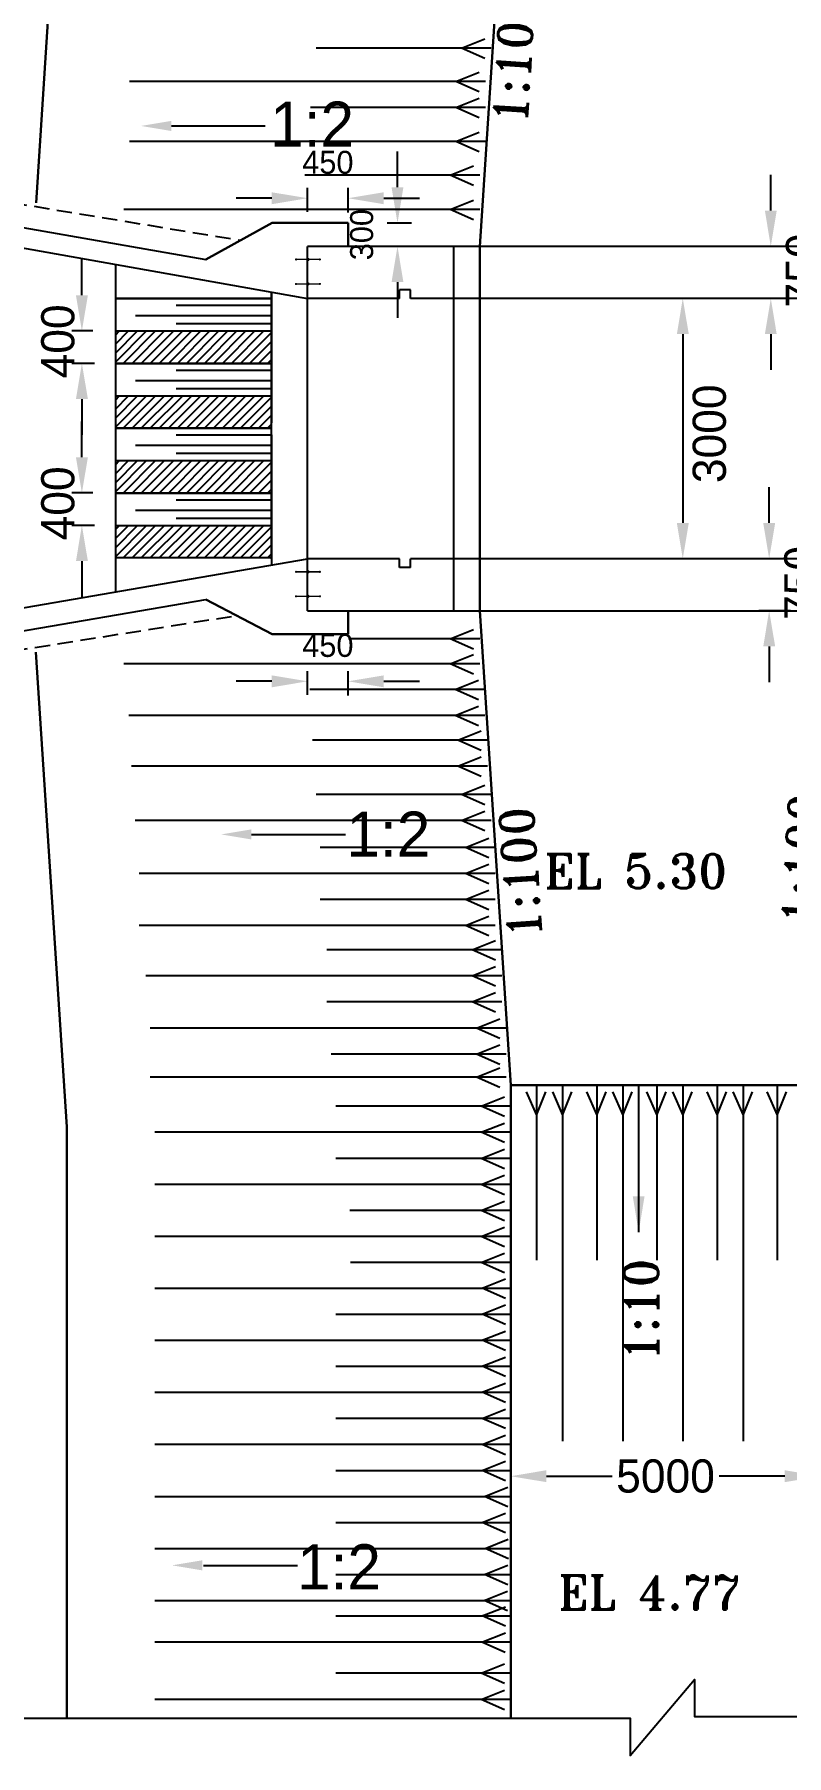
# Model space of a CAD drawing. Extents: x -1206532 to 786809, y -4288605 to 172932.
# Drawn here: x -808242 to -800876, y -4240155 to -4223292 of the extents above; entities that cross this region are included whole.
import ezdxf

# ---------------------------------------------------------------- set-up
doc = ezdxf.new("R2010")
doc.units = 0
doc.header["$LTSCALE"] = 300
doc.header["$MEASUREMENT"] = 0
doc.linetypes.add('DASHED', pattern=[0.75, 0.5, -0.25])
doc.layers.get('DEFPOINTS').update_dxf_attribs({"linetype": 'CONTINUOUS'})
doc.layers.add('LINE', color=7, linetype='CONTINUOUS')
doc.layers.add('Other line', color=7, linetype='CONTINUOUS', lineweight=15)
doc.styles.add('BIG', font='ROMANT.SHX')
doc.dimstyles.new('3', dxfattribs={"dimtxt": 225, "dimasz": 350, "dimexe": 100, "dimexo": 25, "dimgap": 9, "dimtad": 0, "dimdec": 0, "dimzin": 0, "dimdsep": 46, "dimtxsty": 'Standard', "dimcen": 0, "dimclrd": 5, "dimclre": 6, "dimclrt": 1, "dimadec": 0, "dimazin": 0, "dimtfac": 1, "dimtdec": 0, "dimtofl": 0, "dimtmove": 2, "dimatfit": 3, "dimfxl": 1, "dimtolj": 1, "dimtzin": 0, "dimarcsym": 0})

# ---------------------------------------------------------------- blocks, each defined once
blk = doc.blocks.new('*D534')
at = {"layer": 'DEFPOINTS', "color": 0, "lineweight": 30}
for p in [(-801580, -4225879), (-801892, -4228429), (-801580, -4228429)]:
    blk.add_point(p, dxfattribs=at)
at = {"layer": 'LINE', "color": 0, "lineweight": -2}
for p, q in [((-801605, -4225879), (-801992, -4225879)), ((-801892, -4226229), (-801892, -4228079)), ((-801605, -4228429), (-801992, -4228429))]:
    blk.add_line(p, q, dxfattribs=at)
at = {"layer": 'LINE', "color": 0, "lineweight": 30}
for points in [[(-801950, -4226229), (-801833, -4226229), (-801892, -4225879)], [(-801950, -4228079), (-801833, -4228079), (-801892, -4228429)]]:
    blk.add_solid(points, dxfattribs=at)
at = {"layer": 'LINE', "color": 0, "insert": (-801630, -4227205), "char_height": 325, "attachment_point": 5, "rotation": 90}
blk.add_mtext('\\A1;3000', dxfattribs=at)
blk = doc.blocks.new('*D537')
at = {"layer": 'DEFPOINTS', "color": 0, "lineweight": 30}
for p in [(-801046, -4228429), (-800812, -4228429), (-800812, -4228939)]:
    blk.add_point(p, dxfattribs=at)
at = {"layer": 'LINE', "color": 0, "lineweight": -2}
for p, q in [((-801046, -4228079), (-801046, -4227729)), ((-800837, -4228429), (-801146, -4228429)), ((-800837, -4228939), (-801146, -4228939)), ((-801046, -4229289), (-801046, -4229639))]:
    blk.add_line(p, q, dxfattribs=at)
at = {"layer": 'LINE', "color": 0, "lineweight": 30}
for points in [[(-801104, -4228079), (-800987, -4228079), (-801046, -4228429)], [(-801104, -4229289), (-800987, -4229289), (-801046, -4228939)]]:
    blk.add_solid(points, dxfattribs=at)
at = {"layer": 'LINE', "color": 0, "insert": (-800734, -4228666), "char_height": 325, "attachment_point": 5, "rotation": 90}
blk.add_mtext('\\A1;750', dxfattribs=at)
blk = doc.blocks.new('*D538')
at = {"layer": 'DEFPOINTS', "color": 0, "lineweight": 30}
for p in [(-801030, -4225369), (-800796, -4225369), (-800796, -4225879)]:
    blk.add_point(p, dxfattribs=at)
at = {"layer": 'LINE', "color": 0, "lineweight": -2}
for p, q in [((-801030, -4225019), (-801030, -4224669)), ((-800821, -4225369), (-801130, -4225369)), ((-800821, -4225879), (-801130, -4225879)), ((-801030, -4226229), (-801030, -4226579))]:
    blk.add_line(p, q, dxfattribs=at)
at = {"layer": 'LINE', "color": 0, "lineweight": 30}
for points in [[(-801088, -4225019), (-800972, -4225019), (-801030, -4225369)], [(-801088, -4226229), (-800972, -4226229), (-801030, -4225879)]]:
    blk.add_solid(points, dxfattribs=at)
at = {"layer": 'LINE', "color": 0, "insert": (-800718, -4225605), "char_height": 325, "attachment_point": 5, "rotation": 90}
blk.add_mtext('\\A1;750', dxfattribs=at)
blk = doc.blocks.new('*D710')
at = {"layer": 'DEFPOINTS', "color": 0, "lineweight": 30}
for p in [(-805170, -4224897), (-805567, -4225057), (-805170, -4225061)]:
    blk.add_point(p, dxfattribs=at)
at = {"layer": 'Other line', "color": 0, "linetype": 'ByBlock', "lineweight": -2}
for p, q in [((-805567, -4225032), (-805567, -4224797)), ((-805170, -4225036), (-805170, -4224797))]:
    blk.add_line(p, q, dxfattribs=at)
at = {"layer": 'Other line', "linetype": 'ByBlock', "lineweight": -2}
for p, q in [((-805917, -4224897), (-806267, -4224897)), ((-804820, -4224897), (-804470, -4224897))]:
    blk.add_line(p, q, dxfattribs=at)
at = {"layer": 'Other line', "lineweight": 30}
for points in [[(-805917, -4224839), (-805917, -4224956), (-805567, -4224897)], [(-804820, -4224839), (-804820, -4224956), (-805170, -4224897)]]:
    blk.add_solid(points, dxfattribs=at)
at = {"layer": 'Other line', "color": 0, "lineweight": 30, "insert": (-805368, -4224547), "char_height": 225, "attachment_point": 5}
blk.add_mtext('\\A1;450', dxfattribs=at)
blk = doc.blocks.new('*D711')
at = {"layer": 'DEFPOINTS', "color": 0, "lineweight": 30}
for p in [(-804524, -4225140), (-804686, -4225369), (-804410, -4225369)]:
    blk.add_point(p, dxfattribs=at)
at = {"layer": 'Other line', "linetype": 'ByBlock', "lineweight": -2}
for p, q in [((-804686, -4224790), (-804686, -4224440)), ((-804686, -4225719), (-804686, -4226069))]:
    blk.add_line(p, q, dxfattribs=at)
at = {"layer": 'Other line', "color": 0, "linetype": 'ByBlock', "lineweight": -2}
for p, q in [((-804549, -4225140), (-804786, -4225140)), ((-804435, -4225369), (-804786, -4225369))]:
    blk.add_line(p, q, dxfattribs=at)
at = {"layer": 'Other line', "lineweight": 30}
for points in [[(-804744, -4224790), (-804628, -4224790), (-804686, -4225140)], [(-804744, -4225719), (-804628, -4225719), (-804686, -4225369)]]:
    blk.add_solid(points, dxfattribs=at)
at = {"layer": 'Other line', "color": 0, "lineweight": 30, "insert": (-805036, -4225254), "char_height": 225, "attachment_point": 5, "rotation": 90}
blk.add_mtext('\\A1;300', dxfattribs=at)
blk = doc.blocks.new('*D713')
at = {"layer": 'DEFPOINTS', "color": 0, "lineweight": 30}
for p in [(-805170, -4229630), (-805567, -4229789), (-805170, -4229794)]:
    blk.add_point(p, dxfattribs=at)
at = {"layer": 'Other line', "color": 0, "linetype": 'ByBlock', "lineweight": -2}
for p, q in [((-805567, -4229764), (-805567, -4229530)), ((-805170, -4229769), (-805170, -4229530))]:
    blk.add_line(p, q, dxfattribs=at)
at = {"layer": 'Other line', "linetype": 'ByBlock', "lineweight": -2}
for p, q in [((-805917, -4229630), (-806267, -4229630)), ((-804820, -4229630), (-804470, -4229630))]:
    blk.add_line(p, q, dxfattribs=at)
at = {"layer": 'Other line', "lineweight": 30}
for points in [[(-805917, -4229572), (-805917, -4229689), (-805567, -4229630)], [(-804820, -4229572), (-804820, -4229689), (-805170, -4229630)]]:
    blk.add_solid(points, dxfattribs=at)
at = {"layer": 'Other line', "color": 0, "lineweight": 30, "insert": (-805368, -4229280), "char_height": 225, "attachment_point": 5}
blk.add_mtext('\\A1;450', dxfattribs=at)
blk = doc.blocks.new('*D715')
at = {"layer": 'DEFPOINTS', "color": 0, "lineweight": 30}
for p in [(-803577, -4237418), (-800544, -4237418), (-800544, -4237418)]:
    blk.add_point(p, dxfattribs=at)
at = {"layer": 'LINE', "color": 0, "lineweight": -2}
for p, q in [((-803577, -4237393), (-803577, -4237318)), ((-800544, -4237393), (-800544, -4237318)), ((-803227, -4237418), (-802584, -4237418)), ((-800894, -4237418), (-801537, -4237418))]:
    blk.add_line(p, q, dxfattribs=at)
at = {"layer": 'LINE', "color": 0, "lineweight": 30}
for points in [[(-803227, -4237359), (-803227, -4237476), (-803577, -4237418)], [(-800894, -4237359), (-800894, -4237476), (-800544, -4237418)]]:
    blk.add_solid(points, dxfattribs=at)
at = {"layer": 'LINE', "color": 0, "insert": (-802061, -4237418), "char_height": 325, "attachment_point": 5}
blk.add_mtext('\\A1;5000', dxfattribs=at)
blk = doc.blocks.new('*D717')
at = {"layer": 'DEFPOINTS', "color": 0, "lineweight": 30}
for p in [(-807777, -4227785), (-807646, -4227785), (-807629, -4228103)]:
    blk.add_point(p, dxfattribs=at)
at = {"layer": 'LINE', "color": 0, "lineweight": -2}
for p, q in [((-807777, -4227435), (-807777, -4227085)), ((-807671, -4227785), (-807877, -4227785)), ((-807654, -4228103), (-807877, -4228103)), ((-807777, -4228453), (-807777, -4228803))]:
    blk.add_line(p, q, dxfattribs=at)
at = {"layer": 'LINE', "color": 0, "lineweight": 30}
for points in [[(-807835, -4227435), (-807718, -4227435), (-807777, -4227785)], [(-807835, -4228453), (-807718, -4228453), (-807777, -4228103)]]:
    blk.add_solid(points, dxfattribs=at)
at = {"layer": 'LINE', "color": 0, "insert": (-808011, -4227887), "char_height": 325, "attachment_point": 5, "rotation": 90}
blk.add_mtext('\\A1;400', dxfattribs=at)
blk = doc.blocks.new('*D718')
at = {"layer": 'DEFPOINTS', "color": 0, "lineweight": 30}
for p in [(-807777, -4226198), (-807646, -4226198), (-807629, -4226515)]:
    blk.add_point(p, dxfattribs=at)
at = {"layer": 'LINE', "color": 0, "lineweight": -2}
for p, q in [((-807777, -4225848), (-807777, -4225498)), ((-807671, -4226198), (-807877, -4226198)), ((-807654, -4226515), (-807877, -4226515)), ((-807777, -4226865), (-807777, -4227215))]:
    blk.add_line(p, q, dxfattribs=at)
at = {"layer": 'LINE', "color": 0, "lineweight": 30}
for points in [[(-807835, -4225848), (-807718, -4225848), (-807777, -4226198)], [(-807835, -4226865), (-807718, -4226865), (-807777, -4226515)]]:
    blk.add_solid(points, dxfattribs=at)
at = {"layer": 'LINE', "color": 0, "insert": (-808011, -4226300), "char_height": 325, "attachment_point": 5, "rotation": 90}
blk.add_mtext('\\A1;400', dxfattribs=at)

msp = doc.modelspace()

# ---------------------------------------------------------------- hatches: boundary and pattern name
at = {"layer": 'LINE'}
h = msp.add_hatch(dxfattribs=at)
h.set_pattern_fill('ANSI31', color=0, scale=500, style=0)
h.set_pattern_definition([(225, (-1667072.613, -7129489.4), (44.1941738, -44.1941738), [])])
h.paths.add_polyline_path([(-807449.33, -4226197.981), (-805919.33, -4226197.981), (-805919.33, -4226515.456), (-807449.33, -4226515.456)])
h = msp.add_hatch(dxfattribs=at)
h.set_pattern_fill('ANSI31', color=0, scale=500, style=0)
h.set_pattern_definition([(225, (-1667072.613, -7130124.35), (44.1941738, -44.1941738), [])])
h.paths.add_polyline_path([(-807449.33, -4226832.932), (-805919.33, -4226832.932), (-805919.33, -4227150.408), (-807449.33, -4227150.408)])
h = msp.add_hatch(dxfattribs=at)
h.set_pattern_fill('ANSI31', color=0, scale=500, style=0)
h.set_pattern_definition([(225, (-1667072.613, -7130759.304), (44.1941738, -44.1941738), [])])
h.paths.add_polyline_path([(-807449.33, -4227467.883), (-805919.33, -4227467.883), (-805919.33, -4227785.359), (-807449.33, -4227785.359)])
h = msp.add_hatch(dxfattribs=at)
h.set_pattern_fill('ANSI31', color=0, scale=500, style=0)
h.set_pattern_definition([(225, (-1667072.613, -7131394.255), (44.1941738, -44.1941738), [])])
h.paths.add_polyline_path([(-807449.33, -4228102.835), (-805919.33, -4228102.835), (-805919.33, -4228420.31), (-807449.33, -4228420.31)])

# ---------------------------------------------------------------- linework, layer by layer
at = {"layer": 'LINE', "color": 0}
for p, q in [((-804058.062, -4223426.306), (-803829.578, -4223334.976)), ((-803766.965, -4223426.306), (-805481.063, -4223426.306)), ((-803829.578, -4223527.369), (-804058.062, -4223426.306)), ((-816903.513, -4223685.045), (-806561.614, -4225496.996)), ((-804114.28, -4223752.25), (-803885.797, -4223660.919)), ((-817289.646, -4223799.175), (-805567.33, -4225878.941)), ((-803823.183, -4223752.25), (-807309.683, -4223752.25)), ((-803885.797, -4223853.312), (-804114.28, -4223752.25)), ((-803823.183, -4224007.25), (-805537.282, -4224007.25)), ((-804114.28, -4224007.25), (-803885.797, -4223915.919)), ((-803885.797, -4224108.312), (-804114.28, -4224007.25)), ((-806900.891, -4224189.164), (-805980.601, -4224189.164)), ((-803823.183, -4224341.192), (-807309.683, -4224341.192)), ((-804114.28, -4224341.192), (-803885.797, -4224249.861)), ((-803885.797, -4224442.254), (-804114.28, -4224341.192)), ((-803879.213, -4224672.707), (-805593.311, -4224672.707)), ((-804170.31, -4224672.707), (-803941.826, -4224581.377)), ((-803941.826, -4224773.77), (-804170.31, -4224672.707)), ((-803879.213, -4225006.649), (-807365.713, -4225006.649)), ((-804170.31, -4225006.649), (-803941.826, -4224915.319)), ((-803941.826, -4225107.712), (-804170.31, -4225006.649)), ((-805567.33, -4225751.441), (-805567.33, -4225368.941)), ((-804134.213, -4225368.941), (-805567.33, -4225368.941)), ((-799994.713, -4225368.941), (-804134.213, -4225368.941)), ((-804134.213, -4228939.441), (-804134.213, -4225368.941)), ((-807449.33, -4225545.037), (-807449.33, -4228753.458)), ((-805919.33, -4227856.988), (-805919.33, -4225816.489)), ((-805919.33, -4228429.441), (-805919.33, -4225816.489)), ((-805919.33, -4228429.441), (-805919.33, -4225816.489)), ((-805919.33, -4225816.489), (-805919.33, -4227099.044)), ((-805919.33, -4228429.441), (-805919.33, -4225816.489)), ((-805567.33, -4228939.441), (-805567.33, -4225751.441)), ((-804665.463, -4225878.941), (-805567.33, -4225878.941)), ((-804665.463, -4225878.941), (-804665.463, -4225793.941)), ((-804559.213, -4225793.941), (-804665.463, -4225793.941)), ((-804559.213, -4225878.941), (-804559.213, -4225793.941)), ((-804134.213, -4225878.941), (-804559.213, -4225878.941)), ((-799994.713, -4225878.941), (-804134.213, -4225878.941)), ((-807449.33, -4225880.505), (-805919.33, -4225880.505)), ((-805919.33, -4225880.505), (-807449.33, -4225880.505)), ((-805919.33, -4225949.059), (-806852.529, -4225949.059)), ((-807449.33, -4226197.981), (-805919.33, -4226197.981)), ((-805919.33, -4226050.423), (-807250.648, -4226050.423)), ((-805919.33, -4226129.129), (-806852.529, -4226129.129)), ((-807449.33, -4226515.456), (-805919.33, -4226515.456)), ((-805919.33, -4226515.456), (-807449.33, -4226515.456)), ((-805919.33, -4226685.374), (-807250.648, -4226685.374)), ((-805919.33, -4226584.01), (-806852.529, -4226584.01)), ((-807449.33, -4226832.932), (-805919.33, -4226832.932)), ((-805919.33, -4226764.081), (-806852.529, -4226764.081)), ((-804134.213, -4228429.441), (-804134.213, -4227047.941)), ((-807449.33, -4227150.408), (-805919.33, -4227150.408)), ((-805919.33, -4227150.408), (-807449.33, -4227150.408)), ((-805919.33, -4227218.961), (-806852.529, -4227218.961)), ((-805919.33, -4228429.441), (-805919.33, -4227099.044)), ((-805919.33, -4227216.872), (-805919.33, -4228490.043)), ((-805919.33, -4227320.325), (-807250.648, -4227320.325)), ((-807449.33, -4227467.883), (-805919.33, -4227467.883)), ((-805919.33, -4227399.032), (-806852.529, -4227399.032)), ((-807449.33, -4227785.359), (-805919.33, -4227785.359)), ((-805919.33, -4227785.359), (-807449.33, -4227785.359)), ((-805919.33, -4227853.913), (-806852.529, -4227853.913)), ((-805919.33, -4228429.441), (-805919.33, -4227856.988)), ((-805919.33, -4227955.277), (-807250.648, -4227955.277)), ((-805919.33, -4228033.983), (-806852.529, -4228033.983)), ((-807449.33, -4228102.835), (-805919.33, -4228102.835)), ((-817289.968, -4230447.689), (-805567.33, -4228429.441)), ((-805919.33, -4228420.31), (-807449.33, -4228420.31)), ((-805567.33, -4228939.441), (-805567.33, -4228429.441)), ((-804665.463, -4228429.441), (-805567.33, -4228429.441)), ((-804665.463, -4228514.441), (-804665.463, -4228429.441)), ((-804559.213, -4228514.441), (-804665.463, -4228514.441)), ((-799521.248, -4228429.441), (-804559.213, -4228429.441)), ((-804559.213, -4228514.441), (-804559.213, -4228429.441)), ((-804134.213, -4228939.441), (-804134.213, -4228429.441)), ((-816903.72, -4230599.374), (-806561.614, -4228829.843)), ((-805567.33, -4228939.441), (-799973.463, -4228939.441)), ((-803879.213, -4229215.045), (-805165.615, -4229215.045)), ((-804170.31, -4229215.045), (-803941.826, -4229123.715)), ((-803941.826, -4229316.108), (-804170.31, -4229215.045)), ((-804170.31, -4229458.754), (-803941.826, -4229367.423)), ((-803879.213, -4229458.754), (-807365.713, -4229458.754)), ((-803941.826, -4229559.816), (-804170.31, -4229458.754)), ((-803829.428, -4229710.827), (-805543.527, -4229710.827)), ((-804120.525, -4229710.827), (-803892.042, -4229619.496)), ((-803892.042, -4229811.889), (-804120.525, -4229710.827)), ((-804120.525, -4229965.827), (-803892.042, -4229874.496)), ((-803829.428, -4229965.827), (-807315.928, -4229965.827)), ((-803892.042, -4230066.889), (-804120.525, -4229965.827)), ((-803803.065, -4230206.192), (-805517.163, -4230206.192)), ((-804094.162, -4230206.192), (-803865.678, -4230114.861)), ((-803865.678, -4230307.254), (-804094.162, -4230206.192)), ((-804094.162, -4230461.192), (-803865.678, -4230369.861)), ((-803803.065, -4230461.192), (-807289.565, -4230461.192)), ((-803865.678, -4230562.254), (-804094.162, -4230461.192)), ((-803767.919, -4230739.607), (-805482.018, -4230739.607)), ((-804059.016, -4230739.607), (-803830.533, -4230648.277)), ((-803830.533, -4230840.67), (-804059.016, -4230739.607)), ((-804059.016, -4230994.607), (-803830.533, -4230903.277)), ((-803767.919, -4230994.607), (-807254.419, -4230994.607)), ((-803830.533, -4231095.67), (-804059.016, -4230994.607)), ((-806116.784, -4231130.053), (-805196.494, -4231130.053)), ((-803727.966, -4231257.707), (-805442.064, -4231257.707)), ((-804019.062, -4231257.707), (-803790.579, -4231166.376)), ((-803790.579, -4231358.769), (-804019.062, -4231257.707)), ((-804019.062, -4231512.707), (-803790.579, -4231421.376)), ((-803727.966, -4231512.707), (-807214.466, -4231512.707)), ((-803790.579, -4231613.769), (-804019.062, -4231512.707)), ((-803727.966, -4231767.707), (-805442.064, -4231767.707)), ((-804019.062, -4231767.707), (-803790.579, -4231676.376)), ((-803790.579, -4231868.769), (-804019.062, -4231767.707)), ((-804019.062, -4232022.707), (-803790.579, -4231931.376)), ((-803727.966, -4232022.707), (-807214.466, -4232022.707)), ((-803790.579, -4232123.769), (-804019.062, -4232022.707)), ((-803664.535, -4232260.057), (-805378.633, -4232260.057)), ((-803955.632, -4232260.057), (-803727.148, -4232168.726)), ((-803727.148, -4232361.119), (-803955.632, -4232260.057)), ((-803955.632, -4232515.057), (-803727.148, -4232423.726)), ((-803664.535, -4232515.057), (-807151.035, -4232515.057)), ((-803727.148, -4232616.119), (-803955.632, -4232515.057)), ((-803664.535, -4232770.057), (-805378.633, -4232770.057)), ((-803955.632, -4232770.057), (-803727.148, -4232678.726)), ((-803727.148, -4232871.119), (-803955.632, -4232770.057)), ((-803911.268, -4233028.754), (-803682.785, -4232937.423)), ((-803620.172, -4233028.754), (-807106.672, -4233028.754)), ((-803682.785, -4233129.816), (-803911.268, -4233028.754)), ((-803620.172, -4233283.754), (-805334.27, -4233283.754)), ((-803911.268, -4233283.754), (-803682.785, -4233192.423)), ((-803682.785, -4233384.816), (-803911.268, -4233283.754)), ((-803911.268, -4233508.912), (-803682.785, -4233417.582)), ((-803620.172, -4233508.912), (-807106.672, -4233508.912)), ((-803682.785, -4233609.975), (-803911.268, -4233508.912)), ((-803323.418, -4233588.099), (-803323.418, -4235302.198)), ((-803068.418, -4233588.099), (-803068.418, -4237074.599)), ((-802734.476, -4233588.099), (-802734.476, -4235302.198)), ((-802734.476, -4233588.099), (-802734.476, -4235302.198)), ((-802479.476, -4233588.099), (-802479.476, -4237074.599)), ((-802145.534, -4233588.099), (-802145.534, -4235302.198)), ((-802145.534, -4233588.099), (-802145.534, -4235302.198)), ((-801890.534, -4233588.099), (-801890.534, -4237074.599)), ((-801556.591, -4233588.099), (-801556.591, -4235302.198)), ((-801556.591, -4233588.099), (-801556.591, -4235302.198)), ((-801301.591, -4233588.099), (-801301.591, -4237074.599)), ((-800967.649, -4233588.099), (-800967.649, -4235302.198)), ((-803575.457, -4233793.754), (-805289.555, -4233793.754)), ((-803866.554, -4233793.754), (-803638.07, -4233702.423)), ((-803638.07, -4233894.816), (-803866.554, -4233793.754)), ((-803424.48, -4233650.713), (-803323.418, -4233879.196)), ((-803323.418, -4233879.196), (-803232.087, -4233650.713)), ((-803169.48, -4233650.713), (-803068.418, -4233879.196)), ((-803068.418, -4233879.196), (-802977.087, -4233650.713)), ((-802835.538, -4233650.713), (-802734.476, -4233879.196)), ((-802835.538, -4233650.713), (-802734.476, -4233879.196)), ((-802734.476, -4233879.196), (-802643.145, -4233650.713)), ((-802734.476, -4233879.196), (-802643.145, -4233650.713)), ((-802580.538, -4233650.713), (-802479.476, -4233879.196)), ((-802479.476, -4233879.196), (-802388.145, -4233650.713)), ((-802246.596, -4233650.713), (-802145.534, -4233879.196)), ((-802246.596, -4233650.713), (-802145.534, -4233879.196)), ((-802145.534, -4233879.196), (-802054.203, -4233650.713)), ((-802145.534, -4233879.196), (-802054.203, -4233650.713)), ((-801991.596, -4233650.713), (-801890.534, -4233879.196)), ((-801890.534, -4233879.196), (-801799.203, -4233650.713)), ((-801657.654, -4233650.713), (-801556.591, -4233879.196)), ((-801657.654, -4233650.713), (-801556.591, -4233879.196)), ((-801556.591, -4233879.196), (-801465.261, -4233650.713)), ((-801556.591, -4233879.196), (-801465.261, -4233650.713)), ((-801402.654, -4233650.713), (-801301.591, -4233879.196)), ((-801301.591, -4233879.196), (-801210.261, -4233650.713)), ((-801068.712, -4233650.713), (-800967.649, -4233879.196)), ((-800967.649, -4233879.196), (-800876.319, -4233650.713)), ((-803866.554, -4234048.754), (-803638.07, -4233957.423)), ((-803575.457, -4234048.754), (-807061.957, -4234048.754)), ((-803638.07, -4234149.816), (-803866.554, -4234048.754)), ((-803575.457, -4234303.754), (-805289.555, -4234303.754)), ((-803866.554, -4234303.754), (-803638.07, -4234212.423)), ((-803638.07, -4234404.816), (-803866.554, -4234303.754)), ((-803866.554, -4234558.754), (-803638.07, -4234467.423)), ((-803575.457, -4234558.754), (-807061.957, -4234558.754)), ((-803638.07, -4234659.816), (-803866.554, -4234558.754)), ((-803575.457, -4234813.754), (-805153.802, -4234813.754)), ((-803866.554, -4234813.754), (-803638.07, -4234722.423)), ((-803638.07, -4234914.816), (-803866.554, -4234813.754)), ((-803866.554, -4235068.754), (-803638.07, -4234977.423)), ((-803575.457, -4235068.754), (-807061.957, -4235068.754)), ((-803638.07, -4235169.816), (-803866.554, -4235068.754)), ((-803866.554, -4235323.754), (-803638.07, -4235232.423)), ((-803575.457, -4235323.754), (-805145.312, -4235323.754)), ((-803638.07, -4235424.816), (-803866.554, -4235323.754)), ((-803856.541, -4235575.947), (-803629.426, -4235485.163)), ((-803575.457, -4235578.754), (-807061.957, -4235578.754)), ((-803628.058, -4235677.009), (-803856.541, -4235575.947)), ((-803856.541, -4235830.947), (-803629.426, -4235740.163)), ((-803575.457, -4235833.754), (-805289.555, -4235833.754)), ((-803628.058, -4235932.009), (-803856.541, -4235830.947)), ((-803856.541, -4236085.947), (-803629.426, -4235995.163)), ((-803575.457, -4236088.754), (-807061.957, -4236088.754)), ((-803628.058, -4236187.009), (-803856.541, -4236085.947)), ((-803856.541, -4236340.947), (-803629.426, -4236250.163)), ((-803575.457, -4236343.754), (-805289.555, -4236343.754)), ((-803628.058, -4236442.009), (-803856.541, -4236340.947)), ((-803575.457, -4236598.754), (-807061.957, -4236598.754)), ((-803856.541, -4236595.947), (-803629.426, -4236505.163)), ((-803628.058, -4236697.009), (-803856.541, -4236595.947)), ((-803856.541, -4236850.947), (-803629.426, -4236760.163)), ((-803575.457, -4236853.754), (-805289.555, -4236853.754)), ((-803628.058, -4236952.009), (-803856.541, -4236850.947)), ((-803575.457, -4237108.754), (-807061.957, -4237108.754)), ((-803856.541, -4237105.947), (-803629.426, -4237015.163)), ((-803628.058, -4237207.009), (-803856.541, -4237105.947)), ((-803856.541, -4237360.947), (-803629.426, -4237270.163)), ((-803575.457, -4237363.754), (-805289.555, -4237363.754)), ((-803628.058, -4237462.009), (-803856.541, -4237360.947)), ((-803575.457, -4237618.754), (-807062.289, -4237618.754)), ((-803832.728, -4237615.947), (-803605.613, -4237525.163)), ((-803604.244, -4237717.009), (-803832.728, -4237615.947)), ((-803856.541, -4237870.947), (-803629.426, -4237780.163)), ((-803575.457, -4237873.754), (-805289.555, -4237873.754)), ((-803628.058, -4237972.009), (-803856.541, -4237870.947)), ((-803575.457, -4238128.754), (-807062.211, -4238128.754)), ((-803828.458, -4238125.947), (-803601.343, -4238035.163)), ((-803599.975, -4238227.009), (-803828.458, -4238125.947)), ((-806584.46, -4238291.11), (-805664.17, -4238291.11)), ((-803832.534, -4238380.947), (-803605.419, -4238290.163)), ((-803575.457, -4238383.754), (-805289.555, -4238383.754)), ((-803604.051, -4238482.009), (-803832.534, -4238380.947)), ((-803575.457, -4238638.754), (-807062.133, -4238638.754)), ((-803835.968, -4238635.947), (-803608.853, -4238545.163)), ((-803607.485, -4238737.009), (-803835.968, -4238635.947)), ((-803575.457, -4238789.748), (-805289.555, -4238789.748)), ((-803856.541, -4238786.941), (-803629.426, -4238696.157)), ((-803628.058, -4238888.003), (-803856.541, -4238786.941)), ((-803858.642, -4239044.748), (-803629.426, -4238953.124)), ((-803575.457, -4239044.748), (-807062.071, -4239044.748)), ((-803630.159, -4239145.81), (-803858.642, -4239044.748)), ((-803575.457, -4239349.014), (-805289.555, -4239349.014)), ((-803866.554, -4239346.208), (-803638.07, -4239254.877)), ((-803638.07, -4239447.27), (-803866.554, -4239346.208)), ((-803866.554, -4239604.014), (-803638.07, -4239512.684)), ((-803575.457, -4239604.014), (-807061.985, -4239604.014)), ((-803638.07, -4239705.077), (-803866.554, -4239604.014))]:
    msp.add_line(p, q, dxfattribs=at)
at = {"layer": 'LINE', "color": 0, "linetype": 'DASHED'}
for p, q in [((-816903.513, -4223552.068), (-806221.299, -4225309.521)), ((-816903.788, -4230669.462), (-806262.718, -4228985.999))]:
    msp.add_line(p, q, dxfattribs=at)
at = {"layer": 'LINE', "color": 0}
for points, const_width in [([(-805674.364, -4225497, 1), (-805684.989, -4225497, 1)], 10.625), ([(-805554.851, -4225497, 1), (-805571.001, -4225497, 1)], 16.15), ([(-805440.862, -4225497, 1), (-805451.487, -4225497, 1)], 10.625), ([(-805674.364, -4225737, 1), (-805684.989, -4225737, 1)], 10.625), ([(-805554.851, -4225737, 1), (-805571.001, -4225737, 1)], 16.15), ([(-805440.862, -4225737, 1), (-805451.487, -4225737, 1)], 10.625), ([(-805674.364, -4228557.5, 1), (-805684.989, -4228557.5, 1)], 10.625), ([(-805554.851, -4228557.5, 1), (-805571.001, -4228557.5, 1)], 16.15), ([(-805440.862, -4228557.5, 1), (-805451.487, -4228557.5, 1)], 10.625), ([(-805674.364, -4228797.5, 1), (-805684.989, -4228797.5, 1)], 10.625), ([(-805554.851, -4228797.5, 1), (-805571.001, -4228797.5, 1)], 16.15), ([(-805440.862, -4228797.5, 1), (-805451.487, -4228797.5, 1)], 10.625)]:
    msp.add_lwpolyline(points, format="xyb", close=True, dxfattribs=dict(at, const_width=const_width))
at = {"layer": 'LINE', "color": 0, "const_width": 13.6}
for points in [[(-805452.367, -4225496.824), (-805562.867, -4225496.824), (-805673.367, -4225496.824)], [(-805452.367, -4225736.824), (-805562.867, -4225736.824), (-805673.367, -4225736.824)], [(-805452.367, -4228557.324), (-805562.867, -4228557.324), (-805673.367, -4228557.324)], [(-805452.367, -4228797.324), (-805562.867, -4228797.324), (-805673.367, -4228797.324)]]:
    msp.add_lwpolyline(points, dxfattribs=at)
at = {"layer": 'LINE', "color": 0}
msp.add_lwpolyline([(-808646.064, -4239787.797), (-802408.728, -4239787.797), (-802408.728, -4240154.797), (-801775.728, -4239408.797), (-801775.728, -4239772.797), (-795432.777, -4239772.797)], dxfattribs=at)
for points in [[(-806900.891, -4224238.747), (-806900.891, -4224139.581), (-807198.391, -4224189.164)], [(-806116.784, -4231179.636), (-806116.784, -4231080.47), (-806414.284, -4231130.053)], [(-806597.135, -4238340.694), (-806597.135, -4238241.527), (-806894.635, -4238291.11)]]:
    msp.add_solid(points, dxfattribs=at)
at = {"layer": 'Other line', "color": 0, "lineweight": 30}
for p, q in [((-808225.933, -4224942.841), (-807922.177, -4220294.182)), ((-803879.213, -4225368.941), (-803575.457, -4220720.282)), ((-805912.7, -4225139.519), (-806561.614, -4225496.996)), ((-805169.529, -4225139.519), (-805912.7, -4225139.519)), ((-805169.529, -4225139.519), (-805169.529, -4225368.941)), ((-803879.213, -4225368.941), (-803879.213, -4228939.441)), ((-805912.7, -4229168.862), (-806561.614, -4228829.843)), ((-805169.529, -4229168.862), (-805169.529, -4228939.441)), ((-803879.213, -4228939.441), (-803575.457, -4233588.099)), ((-805169.529, -4229168.862), (-805912.7, -4229168.862)), ((-808227.805, -4229345.447), (-807924.049, -4233994.106)), ((-803575.457, -4233588.099), (-800545.22, -4233588.099)), ((-803575.457, -4233588.099), (-803575.457, -4239787.797)), ((-807924.049, -4233994.106), (-807924.049, -4239787.797))]:
    msp.add_line(p, q, dxfattribs=at)

# ---------------------------------------------------------------- texts
at = {"layer": 'LINE', "color": 0, "style": 'BIG'}
for s, rotation, p in [('1:100', 86.3354653, (-803424.053, -4224174.985)), ('1:100', 93.6599889, (-803277.901, -4232139.55)), ('1:100', 86.4340318, (-800597.417, -4232029.374)), ('1:10', 90, (-802134.513, -4236294.333))]:
    msp.add_text(s, height=331.5, rotation=rotation, dxfattribs=at).set_placement(p)
at = {"layer": 'LINE', "color": 0}
for p in [(-805933.58, -4224392.867), (-805186.606, -4231348.412), (-805669.83, -4238526.739)]:
    msp.add_text('1:2 ', height=442, dxfattribs=at).set_placement(p)
at = {"layer": 'LINE', "color": 0, "style": 'BIG'}
for s, p in [('EL 5.30', (-803248.085, -4231656.301)), ('EL 4.77', (-803111.794, -4238722.658))]:
    msp.add_text(s, height=331.5, dxfattribs=at).set_placement(p)

# ---------------------------------------------------------------- dimensions: what is measured, and where the dimension line sits
at = {"layer": 'LINE', "color": 0}
for base, p1, p2, text, picture, middle in [((-801030.132, -4225368.941), (-800796.341, -4225878.941), (-800796.341, -4225368.941), '750', '*D538', (-800718.326, -4225605.347)), ((-807776.706, -4226197.981), (-807628.526, -4226515.456), (-807646.411, -4226197.981), '400', '*D718', (-808010.837, -4226299.786)), ((-801891.534, -4228429.441), (-801579.813, -4225878.941), (-801579.813, -4228429.441), '3000', '*D534', (-801629.738, -4227205.179)), ((-807776.706, -4227785.359), (-807628.526, -4228102.835), (-807646.411, -4227785.359), '400', '*D717', (-808010.837, -4227887.164)), ((-801045.562, -4228429.441), (-800811.772, -4228939.441), (-800811.772, -4228429.441), '750', '*D537', (-800733.756, -4228665.847))]:
    dim = msp.add_linear_dim(base=base, p1=p1, p2=p2, angle=270, text=text, dimstyle='3', override={"dimtxt": 325, "dimclrd": 0, "dimclre": 0, "dimclrt": 0}, dxfattribs=at)
    dim.commit()
    dim.dimension.update_dxf_attribs({"geometry": picture, "text_midpoint": middle, "dimtype": 160})
dim = msp.add_linear_dim(base=(-800544.421, -4237417.642), p1=(-803577.062, -4237417.642), p2=(-800544.421, -4237417.642), text='5000', dimstyle='3', override={"dimtxt": 325, "dimclrd": 0, "dimclre": 0, "dimclrt": 0}, dxfattribs=at)
dim.commit()
dim.dimension.update_dxf_attribs({"geometry": '*D715', "text_midpoint": (-802060.742, -4237417.642)})
at = {"layer": 'Other line', "color": 0, "lineweight": 30}
for base, p1, p2, picture, middle in [((-805169.529, -4224897.456), (-805567.33, -4225056.55), (-805169.529, -4225060.916), '*D710', (-805368.429, -4224547.456)), ((-805169.529, -4229630.4), (-805567.33, -4229789.493), (-805169.529, -4229793.859), '*D713', (-805368.429, -4229280.4))]:
    dim = msp.add_linear_dim(base=base, p1=p1, p2=p2, text='450', dimstyle='3', override={"dimclrd": 256, "dimclre": 0, "dimclrt": 0, "dimfxl": 700, "dimfxlon": 1}, dxfattribs=at)
    dim.commit()
    dim.dimension.update_dxf_attribs({"geometry": picture, "text_midpoint": middle})
dim = msp.add_linear_dim(base=(-804686.135, -4225368.941), p1=(-804524.27, -4225139.519), p2=(-804410.171, -4225368.941), angle=90, text='300', dimstyle='3', override={"dimclrd": 256, "dimclre": 0, "dimclrt": 0, "dimfxl": 700, "dimfxlon": 1}, dxfattribs=at)
dim.commit()
dim.dimension.update_dxf_attribs({"geometry": '*D711', "text_midpoint": (-805036.135, -4225254.23)})

# ---------------------------------------------------------------- leaders
at = {"layer": 'LINE', "color": 0}
msp.add_leader([(-802324, -4235026.625), (-802324, -4233588.099)], dimstyle='3', override={"dimtxt": 325, "dimclrd": 0, "dimclre": 0, "dimclrt": 0}, dxfattribs=at)

doc.saveas('drawing.dxf')
